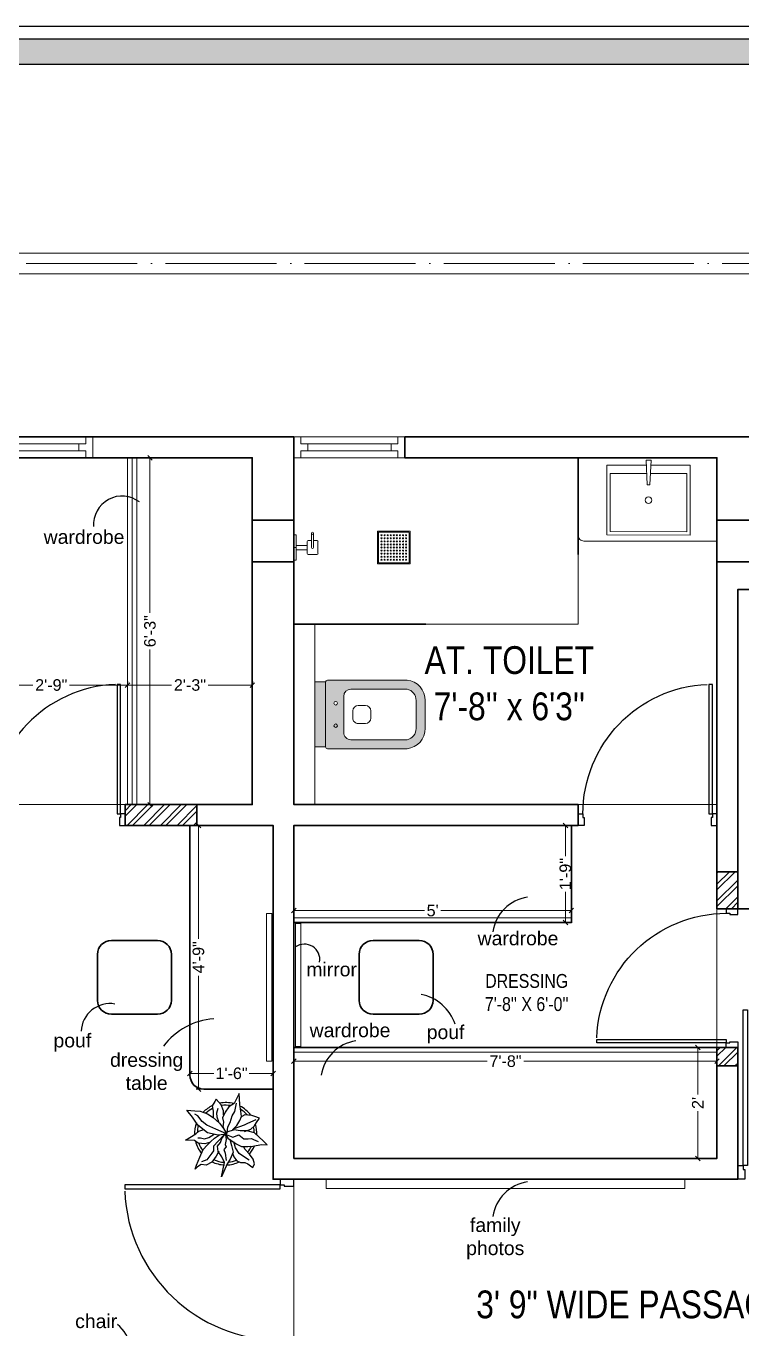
# Model space of a CAD drawing. Header units: millimetres. Extents: x 56222 to 3066687, y -650199 to -121287.
# Drawn here: x 155545.3 to 155700.1, y -179016.7 to -178735 of the extents above; entities that cross this region are included whole.
import ezdxf

# ---------------------------------------------------------------- set-up
doc = ezdxf.new("R2010")
doc.units = ezdxf.units.MM
doc.header["$MEASUREMENT"] = 0
doc.header["$PDMODE"] = 35
doc.linetypes.add('ACAD_ISO04W100', pattern=[30, 24, -3, 0, -3])
doc.layers.get('Defpoints').update_dxf_attribs({"color": 220})
doc.layers.add('AR DOOR', color=40, linetype='Continuous')
doc.layers.add('AR ELE-5', color=134, linetype='Continuous')
for name, color, linetype, lineweight in [('COLUMN', 1, 'Continuous', 30), ('dim05', 1, 'Continuous', 13), ('ELEVATION ( SPIRAL STAIR )', 250, 'Continuous', 9), ('FIRST FLOOR', 7, 'Continuous', 9), ('FIRST FLOOR ( DW_RAIL )', 7, 'Continuous', 9), ('FIRST FLOOR ( TEXT )', 7, 'Continuous', 9), ('FIRST FLOOR_( PLine )_', 251, 'Continuous', 30), ('FURNITURE', 32, 'Continuous', 9), ('GROUND FLOOR', 7, 'Continuous', 9), ('GROUND FLOOR  ( PLINE )', 251, 'Continuous', 30), ('Labelling', 1, 'Continuous', 25), ('NAME PLATE', 7, 'Continuous', 25), ('wall', 7, 'Continuous', 30)]:
    doc.layers.add(name, color=color, linetype=linetype, lineweight=lineweight)
doc.styles.add('Arial', font='arial.ttf')
doc.styles.add('KATHA', font='swissc.ttf')
doc.styles.get("Standard").update_dxf_attribs({"font": 'arial.ttf', "height": 6})
doc.styles.add('style4', font='ARIALN.TTF')
doc.dimstyles.new('ISO-25', dxfattribs={"dimtxt": 2.5, "dimasz": 1, "dimexe": 0.5, "dimexo": 1, "dimtad": 0, "dimdec": 1, "dimlunit": 4, "dimtxsty": 'Standard', "dimblk": 'OBLIQUE', "dimcen": 2.5, "dimclrd": 1, "dimclre": 1, "dimclrt": 5, "dimadec": 0, "dimazin": 0, "dimtfac": 1, "dimtdec": 1, "dimtmove": 0, "dimatfit": 3, "dimfxl": 1, "dimlwd": -1, "dimarcsym": 0})
pattern_1 = [(45, (2469.8037, -8746.2638), (-1.79882093, 1.79882093), []), (45, (2471.003, -8746.2638), (-1.79882093, 1.79882093), [])]

# ---------------------------------------------------------------- blocks, each defined once
blk = doc.blocks.new('*U255')
for points in [[(0, 0), (0, 1120), (-30, 1120), (-30, 0)], [(40, 0), (0, 0), (0, -30), (-10, -30), (-10, -100), (40, -100)], [(-1160, 0), (-1120, 0), (-1120, -30), (-1110, -30), (-1110, -100), (-1160, -100)]]:
    blk.add_lwpolyline(points, close=True)
at = {"layer": 'AR ELE-5', "linetype": 'ByBlock', "ltscale": 15}
blk.add_arc((1.6, -0.7), 1121.6, 92.37301, 179.96526, dxfattribs=at)
blk = doc.blocks.new('*U256')
for points in [[(-1160, 0), (-1120, 0), (-1120, 30), (-1110, 30), (-1110, 100), (-1160, 100)], [(40, 0), (0, 0), (0, 30), (-10, 30), (-10, 100), (40, 100)], [(0, 0), (0, -1120), (-30, -1120), (-30, 0)]]:
    blk.add_lwpolyline(points, close=True)
at = {"layer": 'AR ELE-5', "linetype": 'ByBlock', "ltscale": 15}
blk.add_arc((1.6, 0.7), 1121.6, 180.03474, 267.62699, dxfattribs=at)
blk = doc.blocks.new('*U266')
for points in [[(-40, 0), (0, 0), (0, 30), (10, 30), (10, 100), (-40, 100)], [(0, 0), (0, -1120), (30, -1120), (30, 0)], [(1160, 0), (1120, 0), (1120, 30), (1110, 30), (1110, 100), (1160, 100)]]:
    blk.add_lwpolyline(points, close=True)
at = {"layer": 'AR ELE-5', "linetype": 'ByBlock', "ltscale": 15}
blk.add_arc((-2, 1), 1122, 272.373, 359.9653, dxfattribs=at)
blk = doc.blocks.new('LAYOUT FILE')
at = {"layer": 'NAME PLATE', "true_color": 0xd39e00}
h = blk.add_hatch(color=42, dxfattribs=at)
h.paths.add_polyline_path([(3346889.83, -513806.18), (3346889.83, -514260.7), (3347535.56, -514260.7), (3347535.56, -513806.18)])
h.paths.add_polyline_path([(3346894.36, -513810.71), (3347531.03, -513810.71), (3347531.03, -514256.17), (3346894.36, -514256.17)], flags=16)
at = {"layer": 'NAME PLATE', "color": 42, "true_color": 0xd39e00}
for points in [[(3346887.56, -513803.91), (3347537.83, -513803.91), (3347537.83, -514262.96), (3346887.56, -514262.96)], [(3346889.83, -513806.18), (3347535.56, -513806.18), (3347535.56, -514260.7), (3346889.83, -514260.7)], [(3346894.36, -513810.71), (3347531.03, -513810.71), (3347531.03, -514256.17), (3346894.36, -514256.17)]]:
    blk.add_lwpolyline(points, close=True, dxfattribs=at)
blk = doc.blocks.new('A$C744D1EC1')
at = {"layer": 'FURNITURE'}
for p, q in [((-2.26, -0.39), (-2.26, 0)), ((-2.26, -0.39), (-2.26, 0)), ((0, -0.39), (0, 0)), ((0, -0.39), (0, 0)), ((2.26, -0.39), (2.26, 0)), ((2.26, -0.39), (2.26, 0)), ((-2.26, -0.39), (2.26, -0.39)), ((-2.26, -0.39), (2.26, -0.39)), ((-0.39, -0.39), (-0.39, -2.36)), ((0.39, -0.39), (0.39, -2.36)), ((-1.26, -2.56), (-1.26, -4.14)), ((-1.06, -2.36), (1.06, -2.36)), ((-1.06, -4.33), (1.06, -4.33)), ((0, -3.15), (2.56, -3.15)), ((0, -3.55), (2.56, -3.55)), ((1.26, -2.56), (1.26, -3.15)), ((1.26, -3.55), (1.26, -4.14))]:
    blk.add_line(p, q, dxfattribs=at)
for points in [[(-2.96, -15.14), (-2.96, -20.86, 0.414214), (-2.86, -20.96), (2.86, -20.96, 0.414214), (2.96, -20.86), (2.96, -15.14, 0.414214), (2.86, -15.04), (-2.86, -15.04, 0.414214)], [(-2.76, -15.34), (-2.76, -20.66, 0.414214), (-2.66, -20.76), (2.66, -20.76, 0.414214), (2.76, -20.66), (2.76, -15.34, 0.414214), (2.66, -15.24), (-2.66, -15.24, 0.414214)]]:
    blk.add_lwpolyline(points, format="xyb", close=True, dxfattribs=at)
for centre, radius in [((2.56, -3.35), 0.197), ((-2.21, -15.79), 0.0985), ((-2.21, -16.34), 0.0985), ((-1.66, -15.79), 0.0985), ((-1.66, -16.34), 0.0985), ((-1.1, -15.79), 0.0985), ((-1.1, -16.34), 0.0985), ((-0.55, -15.79), 0.0985), ((-0.55, -16.34), 0.0985), ((0, -15.79), 0.0985), ((0, -16.34), 0.0985), ((0.55, -15.79), 0.0985), ((0.55, -16.34), 0.0985), ((1.1, -15.79), 0.0985), ((1.1, -16.34), 0.0985), ((1.66, -15.79), 0.0985), ((1.66, -16.34), 0.0985), ((2.21, -15.79), 0.0985), ((2.21, -16.34), 0.0985), ((-2.21, -16.9), 0.0985), ((-2.21, -17.45), 0.0985), ((-2.21, -18), 0.0985), ((-2.21, -18.55), 0.0985), ((-1.66, -16.9), 0.0985), ((-1.66, -17.45), 0.0985), ((-1.66, -18), 0.0985), ((-1.66, -18.55), 0.0985), ((-1.1, -16.9), 0.0985), ((-1.1, -17.45), 0.0985), ((-1.1, -18), 0.0985), ((-1.1, -18.55), 0.0985), ((-0.55, -16.9), 0.0985), ((-0.55, -17.45), 0.0985), ((-0.55, -18), 0.0985), ((-0.55, -18.55), 0.0985), ((0, -16.9), 0.0985), ((0, -17.45), 0.0985), ((0, -18), 0.0985), ((0, -18.55), 0.0985), ((0.55, -16.9), 0.0985), ((0.55, -17.45), 0.0985), ((0.55, -18), 0.0985), ((0.55, -18.55), 0.0985), ((1.1, -16.9), 0.0985), ((1.1, -17.45), 0.0985), ((1.1, -18), 0.0985), ((1.1, -18.55), 0.0985), ((1.66, -16.9), 0.0985), ((1.66, -17.45), 0.0985), ((1.66, -18), 0.0985), ((1.66, -18.55), 0.0985), ((2.21, -16.9), 0.0985), ((2.21, -17.45), 0.0985), ((2.21, -18), 0.0985), ((2.21, -18.55), 0.0985), ((-2.21, -19.1), 0.0985), ((-2.21, -19.66), 0.0985), ((-2.21, -20.21), 0.0985), ((-1.66, -19.1), 0.0985), ((-1.66, -19.66), 0.0985), ((-1.66, -20.21), 0.0985), ((-1.1, -19.1), 0.0985), ((-1.1, -19.66), 0.0985), ((-1.1, -20.21), 0.0985), ((-0.55, -19.1), 0.0985), ((-0.55, -19.66), 0.0985), ((-0.55, -20.21), 0.0985), ((0, -19.1), 0.0985), ((0, -19.66), 0.0985), ((0, -20.21), 0.0985), ((0.55, -19.1), 0.0985), ((0.55, -19.66), 0.0985), ((0.55, -20.21), 0.0985), ((1.1, -19.1), 0.0985), ((1.1, -19.66), 0.0985), ((1.1, -20.21), 0.0985), ((1.66, -19.1), 0.0985), ((1.66, -19.66), 0.0985), ((1.66, -20.21), 0.0985), ((2.21, -19.1), 0.0985), ((2.21, -19.66), 0.0985), ((2.21, -20.21), 0.0985)]:
    blk.add_circle(centre, radius, dxfattribs=at)
for centre, start, end in [((-1.06, -2.56), 90, 180), ((-1.06, -4.14), 180, 270), ((0, -3.35), 90, 270), ((1.06, -2.56), 0, 90), ((1.06, -4.14), 270, 0)]:
    blk.add_arc(centre, 0.197, start, end, dxfattribs=at)
blk = doc.blocks.new('A$C3EC62B37')
at = {"layer": 'FURNITURE', "lineweight": 30, "ltscale": 0.25, "true_color": 0xffffff}
h = blk.add_hatch(color=7, dxfattribs=at)
h.dxf.hatch_style = 1
h.paths.add_polyline_path([(-12.22, 0), (-12.22, 2.35), (-26.26, 2.35), (-26.26, 0)])
h.paths.add_polyline_path([(-26.26, 2.35), (-12.22, 2.35, 0.414214), (-11.83, 2.74), (-11.83, 19.96, 0.388639), (-16.24, 23.87), (-22.38, 23.87, 0.379499), (-26.65, 19.96), (-26.65, 2.74, 0.414214)])
h.paths.add_polyline_path([(-15.35, 6.26), (-23.13, 6.26, -0.414214), (-24.7, 7.83), (-24.7, 19.96, -0.349567), (-22.37, 21.91), (-16.24, 21.91, -0.364948), (-13.78, 19.96), (-13.78, 7.83, -0.414214)], flags=16)
h.paths.add_polyline_path([(-18.46, 8.22), (-20.02, 8.22, -0.414214), (-21.2, 9.39), (-21.2, 10.96, -0.414214), (-20.02, 12.13), (-18.46, 12.13, -0.414214), (-17.28, 10.96), (-17.28, 9.39, -0.414214)], flags=0)
h.paths.add_polyline_path([(-22.06, 4.53, -1), (-21.27, 4.53, -1)], flags=16)
at = {"layer": 'FURNITURE', "color": 0, "linetype": 'ByBlock', "lineweight": -2}
for p, q in [((-22.24, 23.87), (-16.24, 23.87)), ((-26.65, 2.74), (-26.65, 19.96)), ((-24.7, 7.83), (-24.7, 19.96)), ((-22.24, 21.91), (-16.24, 21.91)), ((-13.78, 7.83), (-13.78, 19.96)), ((-11.83, 2.74), (-11.83, 19.96)), ((-20.02, 12.13), (-18.46, 12.13)), ((-21.2, 9.39), (-21.2, 10.96)), ((-17.28, 9.39), (-17.28, 10.96)), ((-23.13, 6.26), (-15.35, 6.26)), ((-20.02, 8.22), (-18.46, 8.22)), ((-26.26, 2.35), (-12.22, 2.35)), ((-26.26, 2.35), (-26.26, 0)), ((-26.26, 0), (-12.22, 0)), ((-26.26, 0), (-12.22, 0)), ((-12.22, 2.35), (-12.22, 0))]:
    blk.add_line(p, q, dxfattribs=at)
for centre in [(-21.66, 4.53), (-16.81, 4.53)]:
    blk.add_circle(centre, 0.391, dxfattribs=at)
for centre, radius, start, end in [((-22.31, 19.5), 4.37, 89.0873, 174.0395), ((-16.17, 19.5), 4.37, 5.9605, 90.9127), ((-22.31, 19.48), 2.44, 88.437, 168.6348), ((-16.17, 19.48), 2.44, 11.3652, 91.563), ((-20.02, 10.96), 1.17, 90, 180), ((-18.46, 10.96), 1.17, 0, 90), ((-20.02, 9.39), 1.17, 180, 270), ((-18.46, 9.39), 1.17, 270, 0), ((-23.13, 7.83), 1.57, 180, 270), ((-15.35, 7.83), 1.57, 270, 0), ((-26.26, 2.74), 0.391, 180, 270), ((-12.22, 2.74), 0.391, 270, 0)]:
    blk.add_arc(centre, radius, start, end, dxfattribs=at)
blk = doc.blocks.new('_Oblique')
at = {"layer": 'wall', "color": 0, "lineweight": -2}
blk.add_line((-0.5, -0.5), (0.5, 0.5), dxfattribs=at)
blk = doc.blocks.new('*D318')
at = {"layer": 'Defpoints', "color": 0, "transparency": 16777216}
for p in [(155603.22, -178923.53), (155663.22, -178926.11), (155663.22, -178926.26)]:
    blk.add_point(p, dxfattribs=at)
at = {"layer": 'dim05', "color": 1, "linetype": 'Continuous', "lineweight": -2, "transparency": 16777216}
for p, q in [((155603.22, -178924.53), (155603.22, -178926.76)), ((155663.22, -178927.11), (155663.22, -178926.76))]:
    blk.add_line(p, q, dxfattribs=at)
at = {"layer": 'dim05', "color": 1, "linetype": 'Continuous', "transparency": 16777216}
for p, q in [((155603.22, -178926.26), (155631.44, -178926.26)), ((155663.22, -178926.26), (155634.99, -178926.26))]:
    blk.add_line(p, q, dxfattribs=at)
at = {"layer": 'dim05', "color": 1, "transparency": 16777216, "rotation": 180}
blk.add_blockref('_Oblique', (155603.22, -178926.26), dxfattribs=at)
at = {"layer": 'dim05', "color": 1, "transparency": 16777216}
blk.add_blockref('_Oblique', (155663.22, -178926.26), dxfattribs=at)
at = {"layer": 'dim05', "color": 5, "lineweight": 25, "transparency": 16777216, "insert": (155633.22, -178926.26), "char_height": 2.5, "attachment_point": 5, "style": 'Arial'}
blk.add_mtext("5'", dxfattribs=at)
blk = doc.blocks.new('*D319')
at = {"layer": 'Defpoints', "color": 0, "transparency": 16777216}
for p in [(155661.93, -178907.85), (155662.01, -178907.85), (155661.13, -178928.85)]:
    blk.add_point(p, dxfattribs=at)
at = {"layer": 'dim05', "color": 1, "linetype": 'Continuous', "lineweight": -2, "transparency": 16777216}
for p, q in [((155661.01, -178907.85), (155661.43, -178907.85)), ((155662.13, -178928.85), (155662.43, -178928.85))]:
    blk.add_line(p, q, dxfattribs=at)
at = {"layer": 'dim05', "color": 1, "linetype": 'Continuous', "transparency": 16777216}
for p, q in [((155661.93, -178907.85), (155661.93, -178914.52)), ((155661.93, -178928.85), (155661.93, -178922.18))]:
    blk.add_line(p, q, dxfattribs=at)
at = {"layer": 'dim05', "color": 1, "transparency": 16777216}
for p, rotation in [((155661.93, -178907.85), 90), ((155661.93, -178928.85), 270)]:
    blk.add_blockref('_Oblique', p, dxfattribs=dict(at, rotation=rotation))
at = {"layer": 'dim05', "color": 5, "lineweight": 25, "transparency": 16777216, "insert": (155661.93, -178918.35), "char_height": 2.5, "attachment_point": 5, "rotation": 90, "style": 'Arial'}
blk.add_mtext('1\'-9"', dxfattribs=at)
blk = doc.blocks.new('*D320')
at = {"layer": 'Defpoints', "color": 0, "transparency": 16777216}
for p in [(155603.22, -178958.35), (155694.72, -178958.35), (155694.72, -178958.82)]:
    blk.add_point(p, dxfattribs=at)
at = {"layer": 'dim05', "color": 1, "linetype": 'Continuous', "transparency": 16777216}
for p, q in [((155603.22, -178958.82), (155645.03, -178958.82)), ((155694.72, -178958.82), (155652.91, -178958.82))]:
    blk.add_line(p, q, dxfattribs=at)
at = {"layer": 'dim05', "color": 1, "linetype": 'Continuous', "lineweight": -2, "transparency": 16777216}
for p, q in [((155603.22, -178959.35), (155603.22, -178959.32)), ((155694.72, -178959.35), (155694.72, -178959.32))]:
    blk.add_line(p, q, dxfattribs=at)
at = {"layer": 'dim05', "color": 1, "transparency": 16777216, "rotation": 180}
blk.add_blockref('_Oblique', (155603.22, -178958.82), dxfattribs=at)
at = {"layer": 'dim05', "color": 1, "transparency": 16777216}
blk.add_blockref('_Oblique', (155694.72, -178958.82), dxfattribs=at)
at = {"layer": 'dim05', "color": 5, "lineweight": 25, "transparency": 16777216, "insert": (155648.97, -178958.82), "char_height": 2.5, "attachment_point": 5, "style": 'Arial'}
blk.add_mtext('7\'-8"', dxfattribs=at)
blk = doc.blocks.new('*D321')
at = {"layer": 'Defpoints', "color": 0, "transparency": 16777216}
for p in [(155686.62, -178955.85), (155686.62, -178979.85), (155690.56, -178979.85)]:
    blk.add_point(p, dxfattribs=at)
at = {"layer": 'dim05', "color": 1, "linetype": 'Continuous', "lineweight": -2, "transparency": 16777216}
for p, q in [((155687.62, -178955.85), (155691.06, -178955.85)), ((155687.62, -178979.85), (155691.06, -178979.85))]:
    blk.add_line(p, q, dxfattribs=at)
at = {"layer": 'dim05', "color": 1, "linetype": 'Continuous', "transparency": 16777216}
for p, q in [((155690.56, -178955.85), (155690.56, -178966.05)), ((155690.56, -178979.85), (155690.56, -178969.64))]:
    blk.add_line(p, q, dxfattribs=at)
at = {"layer": 'dim05', "color": 1, "transparency": 16777216}
for p, rotation in [((155690.56, -178955.85), 90), ((155690.56, -178979.85), 270)]:
    blk.add_blockref('_Oblique', p, dxfattribs=dict(at, rotation=rotation))
at = {"layer": 'dim05', "color": 5, "lineweight": 25, "transparency": 16777216, "insert": (155690.56, -178967.85), "char_height": 2.5, "attachment_point": 5, "rotation": 90, "style": 'Arial'}
blk.add_mtext("2'", dxfattribs=at)
blk = doc.blocks.new('*D322')
at = {"layer": 'Defpoints', "color": 0, "transparency": 16777216}
for p in [(155582.57, -178907.85), (155591.22, -178907.85), (155591.22, -178964.85)]:
    blk.add_point(p, dxfattribs=at)
at = {"layer": 'dim05', "color": 1, "linetype": 'Continuous', "lineweight": -2, "transparency": 16777216}
for p, q in [((155590.22, -178907.85), (155582.07, -178907.85)), ((155590.22, -178964.85), (155582.07, -178964.85))]:
    blk.add_line(p, q, dxfattribs=at)
at = {"layer": 'dim05', "color": 1, "linetype": 'Continuous', "transparency": 16777216}
for p, q in [((155582.57, -178907.85), (155582.57, -178932.35)), ((155582.57, -178964.85), (155582.57, -178940.35))]:
    blk.add_line(p, q, dxfattribs=at)
at = {"layer": 'dim05', "color": 1, "transparency": 16777216}
for p, rotation in [((155582.57, -178907.85), 90), ((155582.57, -178964.85), 270)]:
    blk.add_blockref('_Oblique', p, dxfattribs=dict(at, rotation=rotation))
at = {"layer": 'dim05', "color": 5, "lineweight": 25, "transparency": 16777216, "insert": (155582.57, -178936.35), "char_height": 2.5, "attachment_point": 5, "rotation": 90, "style": 'Arial'}
blk.add_mtext('4\'-9"', dxfattribs=at)
blk = doc.blocks.new('*D323')
at = {"layer": 'Defpoints', "color": 0, "transparency": 16777216}
for p in [(155580.72, -178960.51), (155598.72, -178960.51), (155598.72, -178961.45)]:
    blk.add_point(p, dxfattribs=at)
at = {"layer": 'dim05', "color": 1, "linetype": 'Continuous', "transparency": 16777216}
for p, q in [((155580.72, -178961.45), (155585.89, -178961.45)), ((155598.72, -178961.45), (155593.55, -178961.45))]:
    blk.add_line(p, q, dxfattribs=at)
at = {"layer": 'dim05', "color": 1, "linetype": 'Continuous', "lineweight": -2, "transparency": 16777216}
for p, q in [((155580.72, -178961.51), (155580.72, -178961.95)), ((155598.72, -178961.51), (155598.72, -178961.95))]:
    blk.add_line(p, q, dxfattribs=at)
at = {"layer": 'dim05', "color": 1, "transparency": 16777216, "rotation": 180}
blk.add_blockref('_Oblique', (155580.72, -178961.45), dxfattribs=at)
at = {"layer": 'dim05', "color": 1, "transparency": 16777216}
blk.add_blockref('_Oblique', (155598.72, -178961.45), dxfattribs=at)
at = {"layer": 'dim05', "color": 5, "lineweight": 25, "transparency": 16777216, "insert": (155589.72, -178961.45), "char_height": 2.5, "attachment_point": 5, "style": 'Arial'}
blk.add_mtext('1\'-6"', dxfattribs=at)
blk = doc.blocks.new('*D328')
at = {"layer": 'Defpoints', "color": 0, "transparency": 16777216}
for p in [(155567.22, -178877.49), (155567.22, -178877.75), (155534.22, -178887.34)]:
    blk.add_point(p, dxfattribs=at)
at = {"layer": 'dim05', "color": 1, "linetype": 'Continuous', "lineweight": -2, "transparency": 16777216}
for p, q in [((155534.22, -178886.34), (155534.22, -178876.99)), ((155567.22, -178876.75), (155567.22, -178876.99))]:
    blk.add_line(p, q, dxfattribs=at)
at = {"layer": 'dim05', "color": 1, "linetype": 'Continuous', "transparency": 16777216}
for p, q in [((155534.22, -178877.49), (155546.75, -178877.49)), ((155567.22, -178877.49), (155554.69, -178877.49))]:
    blk.add_line(p, q, dxfattribs=at)
at = {"layer": 'dim05', "color": 1, "transparency": 16777216, "rotation": 180}
blk.add_blockref('_Oblique', (155534.22, -178877.49), dxfattribs=at)
at = {"layer": 'dim05', "color": 1, "transparency": 16777216}
blk.add_blockref('_Oblique', (155567.22, -178877.49), dxfattribs=at)
at = {"layer": 'dim05', "color": 5, "lineweight": 25, "transparency": 16777216, "insert": (155550.72, -178877.49), "char_height": 2.5, "attachment_point": 5, "style": 'Arial'}
blk.add_mtext('2\'-9"', dxfattribs=at)
blk = doc.blocks.new('*D329')
at = {"layer": 'Defpoints', "color": 0, "transparency": 16777216}
for p in [(155567.22, -178877.75), (155594.22, -178877.49), (155594.22, -178877.75)]:
    blk.add_point(p, dxfattribs=at)
at = {"layer": 'dim05', "color": 1, "linetype": 'Continuous', "lineweight": -2, "transparency": 16777216}
for p, q in [((155567.22, -178876.75), (155567.22, -178876.99)), ((155594.22, -178876.75), (155594.22, -178876.99))]:
    blk.add_line(p, q, dxfattribs=at)
at = {"layer": 'dim05', "color": 1, "linetype": 'Continuous', "transparency": 16777216}
for p, q in [((155567.22, -178877.49), (155576.75, -178877.49)), ((155594.22, -178877.49), (155584.69, -178877.49))]:
    blk.add_line(p, q, dxfattribs=at)
at = {"layer": 'dim05', "color": 1, "transparency": 16777216, "rotation": 180}
blk.add_blockref('_Oblique', (155567.22, -178877.49), dxfattribs=at)
at = {"layer": 'dim05', "color": 1, "transparency": 16777216}
blk.add_blockref('_Oblique', (155594.22, -178877.49), dxfattribs=at)
at = {"layer": 'dim05', "color": 5, "lineweight": 25, "transparency": 16777216, "insert": (155580.72, -178877.49), "char_height": 2.5, "attachment_point": 5, "style": 'Arial'}
blk.add_mtext('2\'-3"', dxfattribs=at)
blk = doc.blocks.new('*D330')
at = {"layer": 'Defpoints', "color": 0, "transparency": 16777216}
for p in [(155572.08, -178828.35), (155573.35, -178828.35), (155572.97, -178903.35)]:
    blk.add_point(p, dxfattribs=at)
at = {"layer": 'dim05', "color": 1, "linetype": 'Continuous', "lineweight": -2, "transparency": 16777216}
for p, q in [((155572.35, -178828.35), (155571.58, -178828.35)), ((155571.97, -178903.35), (155571.58, -178903.35))]:
    blk.add_line(p, q, dxfattribs=at)
at = {"layer": 'dim05', "color": 1, "linetype": 'Continuous', "transparency": 16777216}
for p, q in [((155572.08, -178828.35), (155572.08, -178861.89)), ((155572.08, -178903.35), (155572.08, -178869.8))]:
    blk.add_line(p, q, dxfattribs=at)
at = {"layer": 'dim05', "color": 1, "transparency": 16777216}
for p, rotation in [((155572.08, -178828.35), 90), ((155572.08, -178903.35), 270)]:
    blk.add_blockref('_Oblique', p, dxfattribs=dict(at, rotation=rotation))
at = {"layer": 'dim05', "color": 5, "lineweight": 25, "transparency": 16777216, "insert": (155572.08, -178865.85), "char_height": 2.5, "attachment_point": 5, "rotation": 90, "style": 'Arial'}
blk.add_mtext('6\'-3"', dxfattribs=at)
blk = doc.blocks.new('ARPLS010')
at = {"linetype": 'ByBlock'}
for p, q in [((0.179, 0.666), (0.121, 0.605)), ((0.174, 0.573), (0.179, 0.666)), ((-0.295, 0.42), (-0.302, 0.309)), ((-0.278, 0.467), (-0.295, 0.42)), ((-0.248, 0.54), (-0.278, 0.467)), ((-0.182, 0.493), (-0.248, 0.54)), ((-0.222, 0.484), (-0.164, 0.347)), ((-0.125, 0.459), (-0.182, 0.493)), ((-0.072, 0.404), (-0.125, 0.459)), ((-0.013, 0.459), (-0.044, 0.336)), ((0.121, 0.605), (-0.013, 0.459)), ((0.077, 0.412), (0.091, 0.447)), ((0.091, 0.447), (0.125, 0.522)), ((0.2, 0.432), (0.174, 0.573)), ((0.203, 0.352), (0.2, 0.432)), ((0.409, 0.44), (0.33, 0.38)), ((0.484, 0.459), (0.409, 0.44)), ((0.542, 0.434), (0.484, 0.459)), ((0.485, 0.354), (0.533, 0.42)), ((0.533, 0.42), (0.542, 0.434)), ((-0.469, 0.226), (-0.643, 0.216)), ((-0.643, 0.216), (-0.485, 0.134)), ((-0.362, 0.24), (-0.469, 0.226)), ((-0.278, 0.254), (-0.362, 0.24)), ((-0.302, 0.309), (-0.276, 0.258)), ((-0.21, 0.227), (-0.278, 0.254)), ((-0.132, 0.18), (-0.21, 0.227)), ((-0.164, 0.347), (-0.139, 0.295)), ((-0.139, 0.295), (-0.08, 0.131)), ((-0.038, 0.302), (-0.072, 0.404)), ((-0.049, 0.232), (-0.065, 0.135)), ((-0.044, 0.336), (-0.049, 0.232)), ((0.015, 0.209), (0.08, 0.288)), ((0.082, 0.358), (0.077, 0.412)), ((0.08, 0.288), (0.082, 0.358)), ((0.16, 0.165), (0.204, 0.254)), ((0.204, 0.254), (0.203, 0.352)), ((0.252, 0.313), (0.216, 0.287)), ((0.318, 0.213), (0.227, 0.157)), ((0.33, 0.38), (0.252, 0.313)), ((0.356, 0.269), (0.318, 0.213)), ((0.425, 0.373), (0.356, 0.269)), ((0.432, 0.176), (0.459, 0.236)), ((0.459, 0.303), (0.485, 0.354)), ((0.459, 0.236), (0.459, 0.303)), ((-0.359, 0.148), (-0.49, 0.172)), ((-0.485, 0.134), (-0.433, 0.051)), ((-0.433, 0.051), (-0.349, -0.011)), ((-0.287, 0.106), (-0.359, 0.148)), ((-0.18, 0.073), (-0.287, 0.106)), ((-0.111, 0.036), (-0.18, 0.073)), ((-0.063, 0.111), (-0.132, 0.18)), ((-0.013, 0.022), (-0.111, 0.036)), ((-0.084, -0.034), (0.007, 0.018)), ((0.003, 0.011), (-0.076, -0.16)), ((-0.065, 0.135), (-0.024, 0.018)), ((-0.024, 0.018), (0.009, 0.005)), ((0.006, -0.002), (0.068, 0.032)), ((0.007, 0.018), (0.02, -0.121)), ((0.009, 0.005), (0.056, 0.114)), ((0.056, 0.114), (0.015, 0.209)), ((0.017, -0.002), (0.091, 0.009)), ((0.068, 0.032), (0.16, 0.165)), ((0.088, 0.065), (0.187, 0.091)), ((0.091, 0.009), (0.173, -0.011)), ((0.227, 0.157), (0.132, 0.131)), ((0.173, -0.011), (0.212, 0.004)), ((0.187, 0.091), (0.297, 0.116)), ((0.212, 0.004), (0.252, -0.03)), ((0.297, 0.116), (0.408, 0.071)), ((0.309, 0.109), (0.368, 0.128)), ((0.309, -0.01), (0.43, 0.006)), ((0.368, 0.128), (0.432, 0.176)), ((0.408, 0.071), (0.482, 0.024)), ((0.482, 0.024), (0.689, -0.072)), ((-0.464, -0.073), (-0.558, -0.152)), ((-0.558, -0.152), (-0.517, -0.172)), ((-0.517, -0.172), (-0.447, -0.216)), ((-0.366, -0.036), (-0.464, -0.073)), ((-0.447, -0.216), (-0.363, -0.202)), ((-0.336, -0.142), (-0.413, -0.121)), ((-0.306, -0.033), (-0.366, -0.036)), ((-0.363, -0.202), (-0.263, -0.2)), ((-0.349, -0.011), (-0.256, -0.05)), ((-0.269, -0.135), (-0.336, -0.142)), ((-0.318, -0.29), (-0.259, -0.2)), ((-0.193, -0.113), (-0.269, -0.135)), ((-0.259, -0.2), (-0.168, -0.1)), ((-0.256, -0.05), (-0.185, -0.038)), ((-0.185, -0.038), (-0.114, -0.046)), ((-0.168, -0.1), (-0.084, -0.034)), ((-0.076, -0.16), (-0.138, -0.304)), ((-0.114, -0.046), (-0.093, -0.036)), ((0.02, -0.121), (-0.017, -0.291)), ((0.059, -0.27), (0.005, -0.185)), ((0.01, -0.014), (0.017, -0.002)), ((0.078, -0.064), (0.01, -0.014)), ((0.016, -0.023), (0.116, -0.122)), ((0.07, -0.179), (0.018, -0.1)), ((0.121, -0.239), (0.07, -0.179)), ((0.138, -0.083), (0.078, -0.064)), ((0.116, -0.122), (0.201, -0.195)), ((0.197, -0.135), (0.138, -0.083)), ((0.283, -0.123), (0.197, -0.135)), ((0.201, -0.195), (0.272, -0.198)), ((0.252, -0.03), (0.309, -0.01)), ((0.272, -0.198), (0.311, -0.225)), ((0.277, -0.114), (0.357, -0.156)), ((0.37, -0.064), (0.283, -0.123)), ((0.357, -0.156), (0.455, -0.226)), ((0.462, -0.021), (0.37, -0.064)), ((0.689, -0.072), (0.462, -0.021)), ((-0.368, -0.496), (-0.363, -0.408)), ((-0.363, -0.408), (-0.318, -0.29)), ((-0.199, -0.38), (-0.287, -0.45)), ((-0.138, -0.304), (-0.199, -0.38)), ((-0.017, -0.291), (-0.141, -0.446)), ((-0.042, -0.432), (-0.071, -0.352)), ((0.08, -0.342), (0.059, -0.27)), ((0.064, -0.446), (0.066, -0.407)), ((0.066, -0.407), (0.08, -0.342)), ((0.184, -0.299), (0.121, -0.239)), ((0.141, -0.261), (0.16, -0.336)), ((0.16, -0.336), (0.15, -0.445)), ((0.252, -0.362), (0.184, -0.299)), ((0.376, -0.416), (0.252, -0.362)), ((0.311, -0.225), (0.415, -0.304)), ((0.502, -0.472), (0.376, -0.416)), ((0.415, -0.304), (0.447, -0.388)), ((0.455, -0.226), (0.503, -0.317)), ((0.503, -0.317), (0.494, -0.398)), ((0.494, -0.398), (0.528, -0.452)), ((-0.382, -0.625), (-0.368, -0.496)), ((-0.269, -0.533), (-0.382, -0.625)), ((-0.287, -0.45), (-0.314, -0.498)), ((-0.141, -0.446), (-0.269, -0.533)), ((0.002, -0.48), (-0.042, -0.432)), ((0.104, -0.646), (0.002, -0.48)), ((0.106, -0.5), (0.104, -0.646)), ((0.15, -0.445), (0.106, -0.5)), ((0.567, -0.494), (0.502, -0.472)), ((0.528, -0.452), (0.567, -0.494))]:
    blk.add_line(p, q, dxfattribs=at)
for radius, start, end in [(0.5, 87.2367, 107.9154), (0.458, 91.6596, 104.0784), (0.5, 49.0791, 67.0324), (0.5, 126.2799, 152.7042), (0.458, 130.7647, 148.9789), (0.458, 49.8461, 63.9764), (0.5, 1.3782, 25.7565), (0.5, 164.9216, 191.0302), (0.458, 169.9629, 188.6517), (0.458, 5.0517, 21.9108), (0.458, 334.5625, 357.1532), (0.5, 333.6991, 357.5577), (0.5, 205.1623, 226.3204), (0.458, 207.232, 224.0819), (0.5, 283.5324, 308.8712), (0.458, 289.266, 306.1107), (0.5, 249.553, 272.4234), (0.458, 252.8522, 267.711)]:
    blk.add_arc((0, 0), radius, start, end, dxfattribs=at)

msp = doc.modelspace()

# ---------------------------------------------------------------- hatches: boundary and pattern name
at = {"layer": 'GROUND FLOOR  ( PLINE )', "lineweight": 5}
h = msp.add_hatch(dxfattribs=at)
h.set_pattern_fill('ANSI32', color=3, scale=6.783779)
h.set_pattern_definition(pattern_1)
h.paths.add_polyline_path([(155582.2181, -178903.347), (155566.7181, -178903.347), (155566.7181, -178907.847), (155582.2181, -178907.847)])
h.paths.add_polyline_path([(155699.2181, -178925.847), (155694.7181, -178925.847), (155694.7181, -178917.847), (155699.2181, -178917.847)])
h.paths.add_polyline_path([(155735.2181, -178984.347), (155741.2181, -178984.347), (155741.2181, -178979.847), (155735.2181, -178979.847)])
h.paths.add_polyline_path([(155598.7181, -179020.347), (155603.2181, -179020.347), (155603.2181, -179026.347), (155598.7181, -179026.347)])
h = msp.add_hatch(dxfattribs=at)
h.set_pattern_fill('ANSI32', color=3, scale=6.783779)
h.set_pattern_definition(pattern_1)
h.paths.add_polyline_path([(155694.7181, -178955.847), (155699.2181, -178955.847), (155699.2181, -178959.847), (155694.7181, -178959.847)])

# ---------------------------------------------------------------- linework, layer by layer
at = {"layer": 'COLUMN'}
for points in [[(155594.2181, -178841.847), (155603.2181, -178841.847), (155603.2181, -178850.847), (155594.2181, -178850.847)], [(155694.7181, -178841.847), (155703.7181, -178841.847), (155703.7181, -178850.847), (155694.7181, -178850.847)]]:
    msp.add_lwpolyline(points, close=True, dxfattribs=at)
at = {"layer": 'ELEVATION ( SPIRAL STAIR )', "color": 5}
for points in [[(155597.3176, -178926.8878), (155598.4681, -178926.8878), (155598.4681, -178958.847), (155597.3176, -178958.847)], [(155603.569, -178929.0386), (155604.7195, -178929.0386), (155604.7195, -178955.6569), (155603.569, -178955.6569)]]:
    msp.add_lwpolyline(points, close=True, dxfattribs=at)
at = {"layer": 'FIRST FLOOR'}
for p, q in [((155439.7181, -178823.847), (155840.2181, -178823.847)), ((155559.7181, -178828.347), (155559.7181, -178823.847)), ((155603.2181, -178903.347), (155603.2181, -178823.847)), ((155627.2181, -178828.347), (155627.2181, -178823.847)), ((155448.7181, -178828.347), (155594.2181, -178828.347)), ((155594.2181, -178903.347), (155594.2181, -178828.347)), ((155603.2181, -178828.347), (155694.7181, -178828.347)), ((155694.7181, -178979.847), (155694.7181, -178828.347)), ((155699.2181, -178917.847), (155699.2181, -178856.847)), ((155439.7181, -178903.347), (155594.2181, -178903.347)), ((155603.2181, -178903.347), (155694.7181, -178903.347)), ((155664.7181, -178907.847), (155664.7181, -178903.347)), ((155566.7181, -178907.847), (155598.7181, -178907.847)), ((155598.7181, -178907.847), (155598.7181, -178984.347)), ((155603.2181, -178907.847), (155664.7181, -178907.847)), ((155603.2181, -178907.847), (155603.2181, -178979.847)), ((155694.7181, -178917.847), (155699.2181, -178917.847)), ((155699.2181, -178984.347), (155699.2181, -178955.847)), ((155603.2181, -178979.847), (155694.7181, -178979.847)), ((155598.7181, -178984.347), (155699.2181, -178984.347)), ((155603.2181, -179134.347), (155603.2181, -178984.347))]:
    msp.add_line(p, q, dxfattribs=at)
at = {"layer": 'FIRST FLOOR ( DW_RAIL )'}
for points in [[(155435.2181, -178823.847), (155840.2181, -178823.847), (155840.2182, -179134.347), (155831.2181, -179134.347), (155811.4135, -179134.347), (155771.0763, -179134.347), (155745.7181, -179134.347), (155603.2181, -179134.347), (155603.2181, -179180.847), (155435.2181, -179180.847)], [(155559.7181, -178823.847), (155558.2181, -178823.847), (155558.2181, -178825.347), (155556.7181, -178825.347), (155556.7181, -178826.847), (155538.7181, -178826.847), (155538.7181, -178825.347), (155537.2181, -178825.347), (155537.2181, -178823.847), (155535.7181, -178823.847), (155535.7181, -178828.347), (155537.2181, -178828.347), (155537.2181, -178826.847), (155538.7181, -178826.847), (155538.7181, -178825.347), (155556.7181, -178825.347), (155556.7181, -178826.847), (155558.2181, -178826.847), (155558.2181, -178828.347), (155559.7181, -178828.347), (155559.7181, -178823.847), (155535.7181, -178823.847), (155535.7181, -178828.347), (155559.7181, -178828.347)], [(155627.2181, -178823.847), (155625.7181, -178823.847), (155625.7181, -178825.347), (155624.2181, -178825.347), (155624.2181, -178826.847), (155606.2181, -178826.847), (155606.2181, -178825.347), (155604.7181, -178825.347), (155604.7181, -178823.847), (155603.2181, -178823.847), (155603.2181, -178828.347), (155604.7181, -178828.347), (155604.7181, -178826.847), (155606.2181, -178826.847), (155606.2181, -178825.347), (155624.2181, -178825.347), (155624.2181, -178826.847), (155625.7181, -178826.847), (155625.7181, -178828.347), (155627.2181, -178828.347), (155627.2181, -178823.847), (155603.2181, -178823.847), (155603.2181, -178828.347), (155627.2181, -178828.347)]]:
    msp.add_lwpolyline(points, close=True, dxfattribs=at)
at = {"layer": 'FIRST FLOOR_( PLine )_'}
for points in [[(155694.7181, -178959.847), (155694.7181, -178979.847), (155603.2181, -178979.847), (155603.2181, -178907.847), (155664.7181, -178907.847), (155664.7181, -178903.347), (155603.2181, -178903.347), (155603.2181, -178823.847), (155439.7181, -178823.847), (155439.7181, -178879.347)], [(155448.7181, -178879.347), (155439.7181, -178879.347), (155448.7181, -178879.347), (155448.7181, -178828.347), (155594.2181, -178828.347), (155594.2181, -178903.347), (155582.2181, -178903.347), (155582.2181, -178907.847), (155582.2181, -178903.347)], [(155582.2181, -178907.847), (155598.7181, -178907.847), (155598.7181, -178984.347), (155699.2181, -178984.347), (155699.2181, -178959.847), (155694.7181, -178959.847), (155699.2181, -178959.847)]]:
    msp.add_lwpolyline(points, dxfattribs=at)
msp.add_lwpolyline([(155703.7181, -178828.347), (155735.2181, -178828.347), (155735.2181, -178823.847), (155627.2181, -178823.847), (155627.2181, -178828.347), (155694.7181, -178828.347), (155694.7181, -178917.847), (155699.2181, -178917.847), (155699.2181, -178856.847), (155703.7181, -178856.847)], close=True, dxfattribs=at)
at = {"layer": 'FURNITURE'}
for p, q in [((155567.2181, -178903.347), (155567.2181, -178828.347)), ((155568.2181, -178903.347), (155568.2181, -178828.347)), ((155569.2181, -178903.347), (155569.2181, -178828.347)), ((155664.7181, -178864.347), (155664.7181, -178828.347)), ((155664.7181, -178864.347), (155603.2181, -178864.347)), ((155663.219, -178927.847), (155603.2181, -178927.847)), ((155694.7181, -178956.847), (155603.2181, -178956.847))]:
    msp.add_line(p, q, dxfattribs=at)
at = {"layer": 'FURNITURE', "color": 5, "lineweight": 30, "ltscale": 10000}
for p, q in [((155664.7181, -178828.347), (155664.7181, -178849.2578)), ((155603.2181, -178864.347), (155631.7181, -178864.347))]:
    msp.add_line(p, q, dxfattribs=at)
at = {"layer": 'FURNITURE', "lineweight": 30}
for p, q in [((155580.7181, -178907.847), (155580.7181, -178961.847)), ((155663.219, -178907.8986), (155663.219, -178928.8986)), ((155663.219, -178928.847), (155603.2181, -178928.847)), ((155694.7181, -178955.847), (155603.2181, -178955.847)), ((155598.7181, -178964.847), (155583.7181, -178964.847))]:
    msp.add_line(p, q, dxfattribs=at)
at = {"layer": 'FURNITURE'}
msp.add_lwpolyline([(155694.7181, -178828.347), (155664.7181, -178828.347), (155664.7181, -178845.1543, 0.42261333), (155665.9027, -178846.3528), (155694.7181, -178846.3528)], format="xyb", close=True, dxfattribs=at)
for points in [[(155680.207, -178834.165), (155679.6353, -178834.1654), (155679.3775, -178828.8686), (155680.4577, -178828.8679)], [(155607.7181, -178903.2532), (155603.2181, -178903.2532), (155603.2181, -178864.347), (155607.7181, -178864.347)], [(155610.2012, -178984.347), (155687.7351, -178984.347), (155687.7351, -178986.332), (155610.2012, -178986.332)]]:
    msp.add_lwpolyline(points, close=True, dxfattribs=at)
for points in [[(155680.4066, -178829.9495), (155688.9176, -178829.964), (155688.9089, -178845.0579), (155670.9089, -178845.0373), (155670.9177, -178829.9433), (155679.4301, -178829.9489)], [(155680.3189, -178831.7499), (155688.1963, -178831.7639), (155688.1892, -178844.3373), (155671.6295, -178844.3176), (155671.6366, -178831.7442), (155679.5153, -178831.7493)]]:
    msp.add_lwpolyline(points, dxfattribs=at)
at = {"layer": 'FURNITURE', "lineweight": 30}
msp.add_lwpolyline([(155703.7181, -178856.847), (155699.2181, -178856.847), (155699.2181, -178925.847), (155703.7181, -178925.847)], close=True, dxfattribs=at)
for points in [[(155563.7426, -178932.7181), (155573.7108, -178932.7181, -0.41421356), (155576.7108, -178935.7181), (155576.7108, -178945.6741, -0.41421356), (155573.7108, -178948.6741), (155563.7426, -178948.6741, -0.41421356), (155560.7426, -178945.6741), (155560.7426, -178935.7181, -0.41421356)], [(155620.3422, -178932.7181), (155630.3104, -178932.7181, -0.41421356), (155633.3104, -178935.7181), (155633.3104, -178945.6741, -0.41421356), (155630.3104, -178948.6741), (155620.3422, -178948.6741, -0.41421356), (155617.3422, -178945.6741), (155617.3422, -178935.7181, -0.41421356)]]:
    msp.add_lwpolyline(points, format="xyb", close=True, dxfattribs=at)
at = {"layer": 'FURNITURE'}
msp.add_circle((155679.9133, -178837.5109), 0.7202, dxfattribs=at)
at = {"layer": 'FURNITURE', "lineweight": 30}
msp.add_arc((155583.7181, -178961.847), 3, 180, 270, dxfattribs=at)
at = {"layer": 'GROUND FLOOR'}
for p, q in [((155339.9681, -178784.097), (155840.2181, -178784.097)), ((155344.4681, -178788.597), (155840.2181, -178788.597))]:
    msp.add_line(p, q, dxfattribs=at)
at = {"layer": 'GROUND FLOOR', "color": 1, "linetype": 'ACAD_ISO04W100'}
msp.add_lwpolyline([(155840.2181, -178786.347), (155342.2181, -178786.347), (155342.2181, -179248.847), (155840.2181, -179248.847)], dxfattribs=at)
at = {"layer": 'GROUND FLOOR  ( PLINE )', "color": 3}
for points in [[(155582.2181, -178903.347), (155566.7181, -178903.347), (155566.7181, -178907.847), (155582.2181, -178907.847)], [(155699.2181, -178925.847), (155694.7181, -178925.847), (155694.7181, -178917.847), (155699.2181, -178917.847)], [(155694.7181, -178955.847), (155699.2181, -178955.847), (155699.2181, -178959.847), (155694.7181, -178959.847)]]:
    msp.add_lwpolyline(points, close=True, dxfattribs=at)
at = {"layer": 'Labelling', "color": 1}
for centre, radius, start, end in [((155566.0457, -178842.8108, -0.0006), 6.1831, 52.518408, 183.974009), ((155655.0257, -178932.1641, -0.0006), 8.8915, 98.354103, 171.276609), ((155605.4886, -178936.8438, -0.0698), 3.3324, 350.194049, 125.1722), ((155628.8771, -178953.8917, -0.0006), 9.6892, 18.394643, 78.99677), ((155563.4621, -178952.6709, -0.0006), 6.3041, 80.413939, 176.913445), ((155586.7949, -178964.4102, -0.0006), 14.7506, 93.653261, 143.161226), ((155617.905, -178963.2187, -0.0006), 8.8915, 98.354103, 171.276609), ((155655.0257, -178993.7324, -0.0006), 8.8915, 98.354103, 171.276609), ((155559.8646, -179022.1037, -0.0704), 8.2055, 332.714834, 50.952724)]:
    msp.add_arc(centre, radius, start, end, dxfattribs=at)

# ---------------------------------------------------------------- block references
at = {"xscale": 13.47973786482115, "yscale": 13.47973786482115, "zscale": 13.47973786482115, "rotation": 270.106449045987}
msp.add_blockref('ARPLS010', (155588.4698, -178974.5112), dxfattribs=at)
at = {"layer": 'AR DOOR', "linetype": 'ByBlock', "lineweight": -2, "extrusion": (0, 0, -1), "xscale": -0.02500000000004329, "yscale": 0.02500000000004329, "zscale": -0.02500000000004329}
msp.add_blockref('*U255', (-155565.7181, -178905.347), dxfattribs=at)
at = {"layer": 'AR DOOR', "linetype": 'ByBlock', "lineweight": -2, "extrusion": (0, 0, -1)}
for name, p, xscale, yscale, zscale, rotation in [('*U256', (-155693.7181, -178905.347), 0.02500000000004618, 0.02500000000004618, -0.02500000000004618, 180), ('*U266', (-155696.7181, -178954.847), 0.02500000000004618, 0.02500000000004618, -0.02500000000004618, 90), ('*U256', (-155700.4181, -178981.347), -0.02999999999996949, 0.02999999999996949, -0.02999999999996949, 180), ('*U255', (-155600.2181, -178985.547), -0.02999999999996949, 0.02999999999996949, -0.02999999999996949, 270)]:
    msp.add_blockref(name, p, dxfattribs=dict(at, xscale=xscale, yscale=yscale, zscale=zscale, rotation=rotation))
at = {"layer": 'FURNITURE', "linetype": 'Continuous', "xscale": 1.200000000076199, "yscale": 1.200000000076199, "zscale": 1.200000000076199, "rotation": 90.0001863905708}
msp.add_blockref('A$C744D1EC1', (155603.2181, -178847.7529), dxfattribs=at)
at = {"layer": 'FURNITURE', "rotation": 270.0000000028459}
msp.add_blockref('A$C3EC62B37', (155607.7181, -178903.0859), dxfattribs=at)
at = {"layer": 'NAME PLATE', "lineweight": 0, "xscale": 1.209046105522275, "yscale": 1.209046105522275, "zscale": 1.209046105522275}
msp.add_blockref('LAYOUT FILE', (-3891291.6727, 442477.617, 0.1256), dxfattribs=at)

# ---------------------------------------------------------------- texts
at = {"layer": 'FIRST FLOOR ( TEXT )', "attachment_point": 5, "style": 'KATHA'}
for s, insert, char_height in [("AT. TOILET\\P7'-8'' x 6'3''", (155649.8142, -178877.1346), 6), ("DRESSING\\P7'-8'' X 6'-0''", (155653.5575, -178943.9896), 3), ('3\' 9" WIDE PASSAGE', (155676.6066, -179011.4459), 6)]:
    msp.add_mtext(s, dxfattribs=dict(at, insert=insert, char_height=char_height))
at = {"layer": 'Labelling', "color": 1, "char_height": 3, "width": 33.454272, "attachment_point": 5, "style": 'style4'}
for s, insert in [('\\A1;{\\fArial|b0|i0|c0|p34;wardrobe}', (155557.822, -178845.4783, -0.0704)), ('\\A1;{\\fArial|b0|i0|c0|p34;wardrobe}', (155651.6828, -178932.2788, -0.0704)), ('\\A1;{\\fArial|b0|i0|c0|p34;mirror}', (155611.3674, -178938.992)), ('\\A1;{\\fArial|b0|i0|c0|p34;wardrobe}', (155615.3542, -178952.148, -0.0704)), ('\\A1;{\\fArial|b0|i0|c0|p34;pouf }', (155636.0234, -178952.9831, -0.0704)), ('\\A1;{\\fArial|b0|i0|c0|p34;pouf }', (155555.2874, -178954.7892, -0.0704)), ('\\A1;{\\fArial|b0|i0|c0|p34;dressing \\Ptable}', (155571.3623, -178961.0552, -0.0704)), ('\\A1;{\\fArial|b0|i0|c0|p34;family \\Pphotos}', (155646.7601, -178997.1919, -0.0704)), ('\\A1;\\pxql;{\\fArial|b0|i0|c0|p34;chair}', (155572.625, -179015.0515, -0.0704))]:
    msp.add_mtext(s, dxfattribs=dict(at, insert=insert))

# ---------------------------------------------------------------- dimensions: what is measured, and where the dimension line sits
at = {"layer": 'dim05', "color": 27, "lineweight": 25, "true_color": 0x7d5120}
for base, p1, p2, override, picture, middle in [((155572.0769, -178828.347), (155572.9677, -178903.347), (155573.3506, -178828.347), {"dimdec": 0, "dimtxsty": 'Arial'}, '*D330', (155572.0769, -178865.847)), ((155582.5668, -178907.847), (155591.2181, -178964.847), (155591.2181, -178907.847), {"dimdec": 0, "dimtxsty": 'Arial'}, '*D322', (155582.5668, -178936.347)), ((155661.9346, -178907.847), (155661.1297, -178928.847), (155662.0078, -178907.847), {"dimtxsty": 'Arial'}, '*D319', (155661.9346, -178918.347)), ((155690.5556, -178979.847), (155686.6186, -178955.847), (155686.6186, -178979.847), {"dimtxsty": 'Arial'}, '*D321', (155690.5556, -178967.847))]:
    dim = msp.add_linear_dim(base=base, p1=p1, p2=p2, angle=90, dimstyle='ISO-25', override=override, dxfattribs=at)
    dim.commit()
    dim.dimension.update_dxf_attribs({"geometry": picture, "text_midpoint": middle})
for base, p1, p2, override, picture, middle in [((155567.2181, -178877.4931), (155534.2181, -178887.3412), (155567.2181, -178877.7546), {"dimdec": 0, "dimtxsty": 'Arial'}, '*D328', (155550.7181, -178877.4931)), ((155594.2181, -178877.4931), (155567.2181, -178877.7546), (155594.2181, -178877.7546), {"dimdec": 0, "dimtxsty": 'Arial'}, '*D329', (155580.7181, -178877.4931)), ((155663.219, -178926.2566), (155603.2181, -178923.5329), (155663.219, -178926.1126), {"dimtxsty": 'Arial'}, '*D318', (155633.2186, -178926.2566)), ((155694.7181372766, -178958.8217260485), (155603.2181372766, -178958.354528926), (155694.7181372766, -178958.354528926), {"dimdec": 0, "dimtxsty": 'Arial'}, '*D320', (155648.9681372766, -178958.8217260485)), ((155598.7181, -178961.454), (155580.7181, -178960.5119), (155598.7181, -178960.5119), {"dimdec": 0, "dimtxsty": 'Arial'}, '*D323', (155589.7181, -178961.454))]:
    dim = msp.add_linear_dim(base=base, p1=p1, p2=p2, dimstyle='ISO-25', override=override, dxfattribs=at)
    dim.commit()
    dim.dimension.update_dxf_attribs({"geometry": picture, "text_midpoint": middle})

doc.saveas('drawing.dxf')
